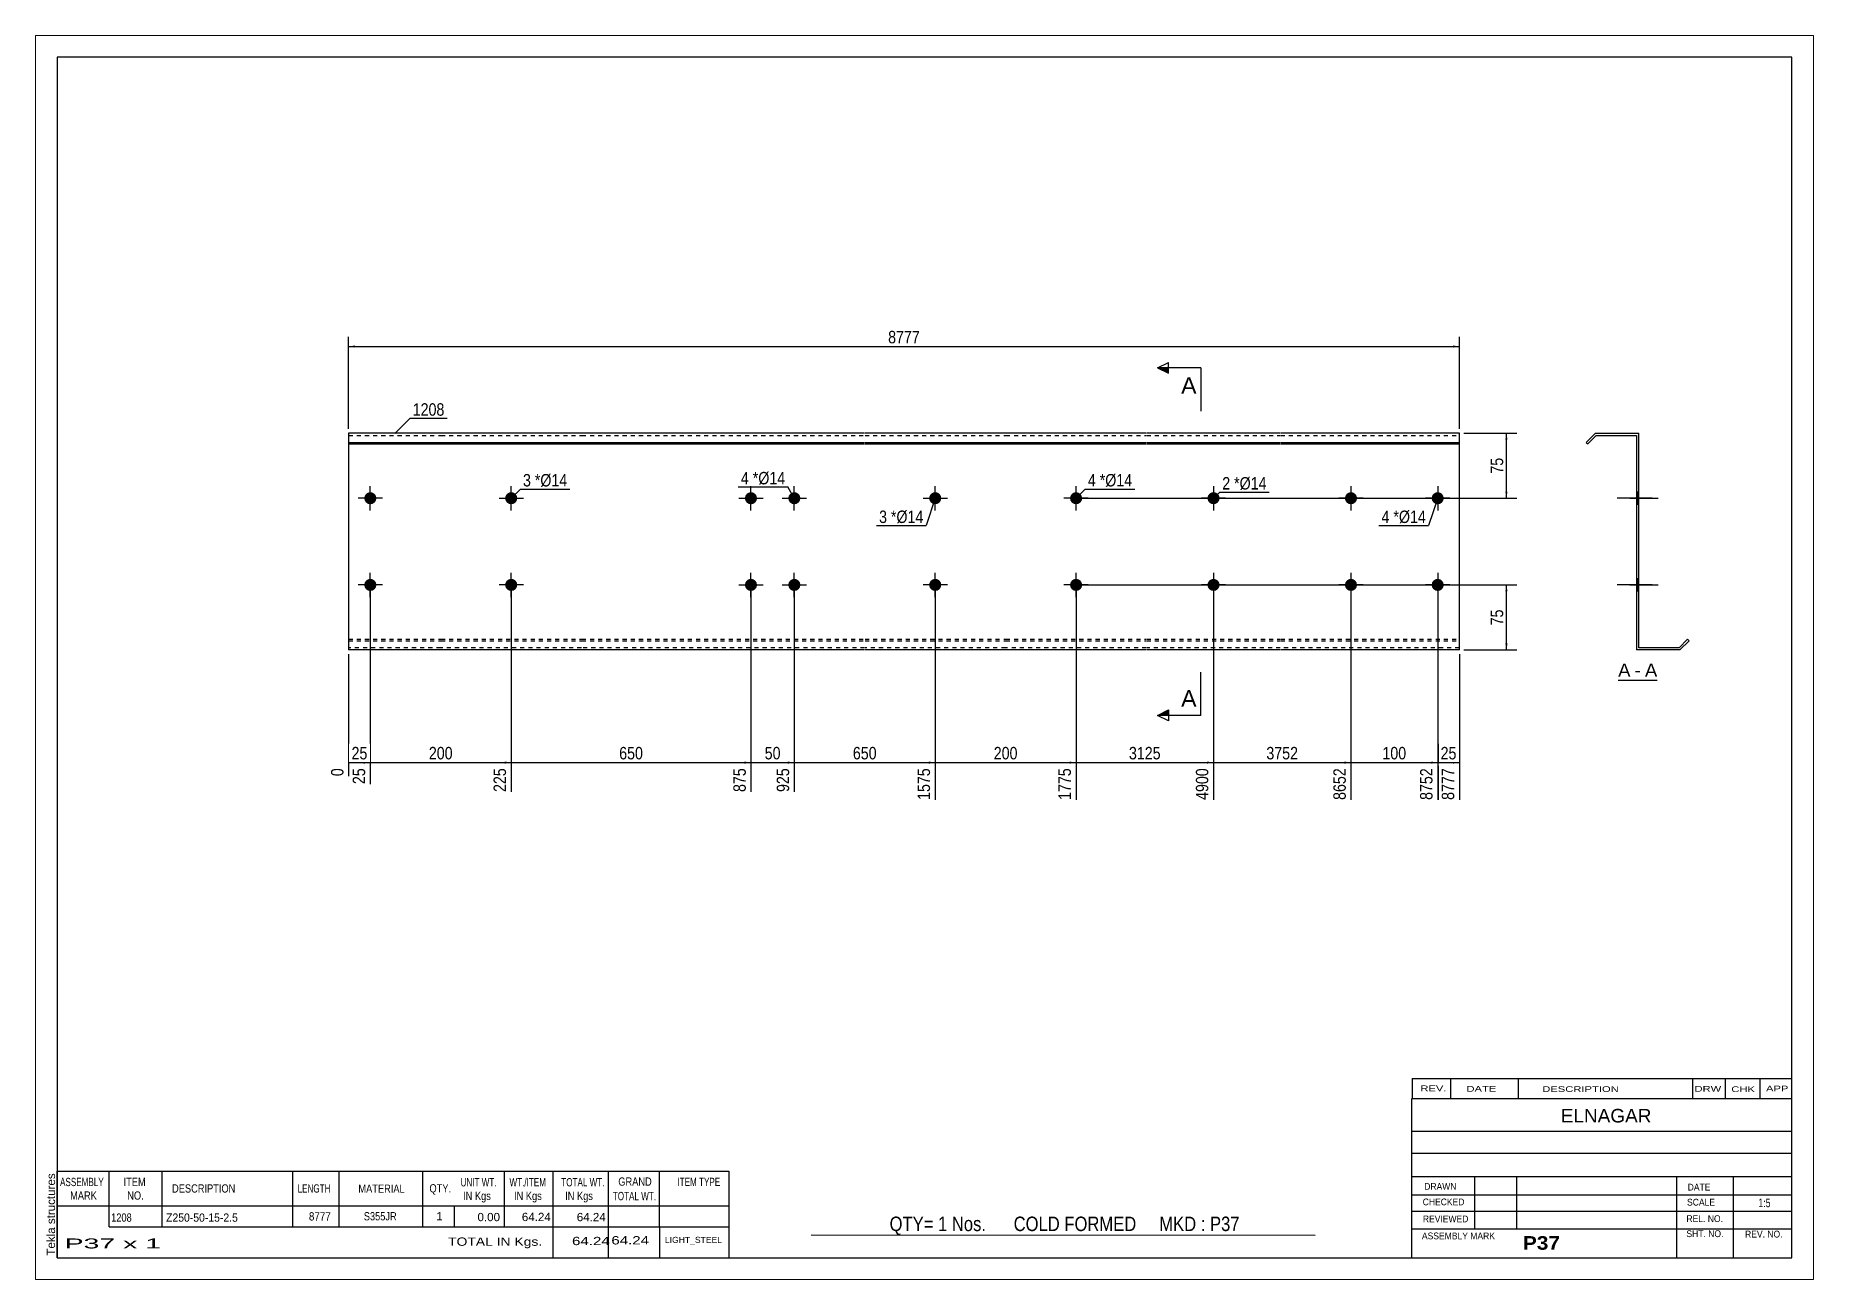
# Paper-space layout 'Layout1' of a CAD drawing. Header units: millimetres. Extents: x 0 to 410, y 0 to 287.
# The model-space entities are those that its viewports show. They can reach past a viewport. Long polylines and large blocks are cut down to what shows.
import ezdxf

# ---------------------------------------------------------------- set-up
doc = ezdxf.new("R2010")
doc.units = ezdxf.units.MM
doc.linetypes.add('DXK_LINE_DOT1', pattern=[1.8814, 0.9407, -0.9407])
doc.layers.add('Viewport layer', color=7, linetype='Continuous', plot=False)
doc.styles.add('Arial', font='ARIAL.TTF', dxfattribs={"height": 0.2})
doc.styles.add('Arial Bold', font='ARIALBD.TTF', dxfattribs={"height": 0.2})
doc.styles.add('Arial Narrow', font='ARIALN.TTF', dxfattribs={"height": 0.2})

# ---------------------------------------------------------------- blocks, each defined once
blk = doc.blocks.new('Unknown-627189942-1669')
at = {"color": 5, "linetype": 'Continuous'}
for p, q in [((332.8, 111.75), (-67.2, 111.75)), ((-67.2, 111.75), (-67.2, -165.25)), ((332.8, -165.25), (332.8, 111.75)), ((-67.2, -165.25), (332.8, -165.25))]:
    blk.add_line(p, q, dxfattribs=at)
at = {"color": 174, "linetype": 'Continuous', "style": 'Arial'}
blk.add_text('Tekla structures', height=1.9102, rotation=90, dxfattribs=at).set_placement((-67.7, -164.75))
blk = doc.blocks.new('Unknown-627189942-12 - 1234')
at = {"color": 7, "linetype": 'Continuous'}
blk.add_line((292.76, -31.95), (301.79, -31.95), dxfattribs=at)
at = {"color": 0, "linetype": 'Continuous'}
blk.add_wipeout([(295.6, -31.2), (295.6, -28), (292.76, -28), (292.76, -31.2)], dxfattribs=at)
blk.add_wipeout([(297.98, -31.2), (297.98, -28), (296.56, -28), (296.56, -31.2)], dxfattribs=at)
at = {"color": 96, "linetype": 'Continuous', "style": 'Arial'}
blk.add_text('A', height=3.06, dxfattribs=at).set_placement((292.76, -31.2))
at = {"color": 0, "linetype": 'Continuous'}
blk.add_wipeout([(301.79, -31.2), (301.79, -28), (298.94, -28), (298.94, -31.2)], dxfattribs=at)
at = {"color": 96, "linetype": 'Continuous', "style": 'Arial'}
for s, p in [('A', (298.94, -31.2)), ('-', (296.56, -31.2))]:
    blk.add_text(s, height=3.06, dxfattribs=at).set_placement(p)
blk = doc.blocks.new('Bolt-627189942-1223 - 1203')
at = {"linetype": 'Continuous'}
for points in [[(200.85, 10, -1), (198.05, 10, -1)], [(200.85, -10, -1), (198.05, -10, -1)]]:
    blk.add_hatch(color=3, dxfattribs=at).paths.add_polyline_path(points)
at = {"color": 3, "linetype": 'Continuous'}
for p, q in [((199.45, 12.8), (199.45, 7.2)), ((202.25, 10), (196.65, 10)), ((199.45, -7.2), (199.45, -12.8)), ((202.25, -10), (196.65, -10))]:
    blk.add_line(p, q, dxfattribs=at)
blk = doc.blocks.new('Part-627189942-1218 - 1203')
at = {"color": 2, "linetype": 'Continuous'}
for p, q in [((21.19, 25), (0, 25)), ((0, 25), (0, -25)), ((53.68, 25), (21.29, 25)), ((118.98, 25), (53.78, 25)), ((151.46, 25), (119.08, 25)), ((183.95, 25), (151.56, 25)), ((214.85, 25), (184.05, 25)), ((256.15, 25), (214.95, 25)), ((256.15, -25), (256.15, 25)), ((0, 22.88), (21.19, 22.88)), ((0, 22.53), (21.19, 22.53)), ((21.29, 22.88), (53.68, 22.88)), ((21.29, 22.53), (53.68, 22.53)), ((53.78, 22.88), (118.98, 22.88)), ((53.78, 22.53), (118.98, 22.53)), ((119.08, 22.88), (151.46, 22.88)), ((119.08, 22.53), (151.46, 22.53)), ((151.56, 22.88), (183.95, 22.88)), ((151.56, 22.53), (183.95, 22.53)), ((184.05, 22.88), (214.85, 22.88)), ((184.05, 22.53), (214.85, 22.53)), ((214.95, 22.88), (256.15, 22.88)), ((214.95, 22.53), (256.15, 22.53)), ((21.19, -25), (0, -25)), ((53.68, -25), (21.29, -25)), ((118.98, -25), (53.78, -25)), ((151.46, -25), (119.08, -25)), ((183.95, -25), (151.56, -25)), ((214.85, -25), (184.05, -25)), ((256.15, -25), (214.95, -25))]:
    blk.add_line(p, q, dxfattribs=at)
at = {"color": 7, "linetype": 'DXK_LINE_DOT1'}
for p, q in [((0, 24.5), (21.19, 24.5)), ((21.29, 24.5), (53.68, 24.5)), ((53.78, 24.5), (118.98, 24.5)), ((119.08, 24.5), (151.46, 24.5)), ((151.56, 24.5), (183.95, 24.5)), ((184.05, 24.5), (214.85, 24.5)), ((214.95, 24.5), (256.15, 24.5)), ((0, -22.53), (21.19, -22.53)), ((0, -22.88), (21.19, -22.88)), ((21.19, -24.5), (0, -24.5)), ((21.29, -22.53), (53.68, -22.53)), ((21.29, -22.88), (53.68, -22.88)), ((53.68, -24.5), (21.29, -24.5)), ((53.78, -22.53), (118.98, -22.53)), ((53.78, -22.88), (118.98, -22.88)), ((118.98, -24.5), (53.78, -24.5)), ((119.08, -22.53), (151.46, -22.53)), ((119.08, -22.88), (151.46, -22.88)), ((151.46, -24.5), (119.08, -24.5)), ((151.56, -22.53), (183.95, -22.53)), ((151.56, -22.88), (183.95, -22.88)), ((183.95, -24.5), (151.56, -24.5)), ((184.05, -22.53), (214.85, -22.53)), ((184.05, -22.88), (214.85, -22.88)), ((214.85, -24.5), (184.05, -24.5)), ((214.95, -22.53), (256.15, -22.53)), ((214.95, -22.88), (256.15, -22.88)), ((256.15, -24.5), (214.95, -24.5))]:
    blk.add_line(p, q, dxfattribs=at)
blk = doc.blocks.new('Bolt-627189942-1219 - 1203')
at = {"linetype": 'Continuous'}
blk.add_hatch(color=3, dxfattribs=at).paths.add_polyline_path([(133.87, -10, -1), (136.67, -10, -1)])
at = {"color": 3, "linetype": 'Continuous'}
for p, q in [((135.27, -12.8), (135.27, -7.2)), ((138.07, -10), (132.47, -10))]:
    blk.add_line(p, q, dxfattribs=at)
blk = doc.blocks.new('Bolt-627189942-1220 - 1203')
at = {"linetype": 'Continuous'}
blk.add_hatch(color=3, dxfattribs=at).paths.add_polyline_path([(36.09, -10, -1), (38.89, -10, -1)])
at = {"color": 3, "linetype": 'Continuous'}
for p, q in [((37.49, -12.8), (37.49, -7.2)), ((40.29, -10), (34.69, -10))]:
    blk.add_line(p, q, dxfattribs=at)
blk = doc.blocks.new('Bolt-627189942-1221 - 1203')
at = {"linetype": 'Continuous'}
for points in [[(3.6, 10, -1), (6.4, 10, -1)], [(166.36, 10, -1), (169.16, 10, -1)]]:
    blk.add_hatch(color=3, dxfattribs=at).paths.add_polyline_path(points)
at = {"color": 3, "linetype": 'Continuous'}
for p, q in [((5, 7.2), (5, 12.8)), ((167.76, 7.2), (167.76, 12.8)), ((7.8, 10), (2.2, 10)), ((170.56, 10), (164.96, 10))]:
    blk.add_line(p, q, dxfattribs=at)
blk = doc.blocks.new('Bolt-627189942-1222 - 1203')
at = {"linetype": 'Continuous'}
for points in [[(3.6, -10, -1), (6.4, -10, -1)], [(166.36, -10, -1), (169.16, -10, -1)]]:
    blk.add_hatch(color=3, dxfattribs=at).paths.add_polyline_path(points)
at = {"color": 3, "linetype": 'Continuous'}
for p, q in [((5, -12.8), (5, -7.2)), ((167.76, -12.8), (167.76, -7.2)), ((7.8, -10), (2.2, -10)), ((170.56, -10), (164.96, -10))]:
    blk.add_line(p, q, dxfattribs=at)
blk = doc.blocks.new('Bolt-627189942-1224 - 1203')
at = {"linetype": 'Continuous'}
for points in [[(232.55, 10, -1), (229.75, 10, -1)], [(252.55, 10, -1), (249.75, 10, -1)], [(232.55, -10, -1), (229.75, -10, -1)], [(252.55, -10, -1), (249.75, -10, -1)]]:
    blk.add_hatch(color=3, dxfattribs=at).paths.add_polyline_path(points)
at = {"color": 3, "linetype": 'Continuous'}
for p, q in [((231.15, 12.8), (231.15, 7.2)), ((251.15, 12.8), (251.15, 7.2)), ((233.95, 10), (228.35, 10)), ((253.95, 10), (248.35, 10)), ((231.15, -7.2), (231.15, -12.8)), ((251.15, -7.2), (251.15, -12.8)), ((233.95, -10), (228.35, -10)), ((253.95, -10), (248.35, -10))]:
    blk.add_line(p, q, dxfattribs=at)
blk = doc.blocks.new('Bolt-627189942-1225 - 1203')
at = {"linetype": 'Continuous'}
for points in [[(91.38, 10, -1), (94.18, 10, -1)], [(101.38, 10, -1), (104.18, 10, -1)], [(91.38, -10, -1), (94.18, -10, -1)], [(101.38, -10, -1), (104.18, -10, -1)]]:
    blk.add_hatch(color=3, dxfattribs=at).paths.add_polyline_path(points)
at = {"color": 3, "linetype": 'Continuous'}
for p, q in [((92.78, 7.2), (92.78, 12.8)), ((102.78, 7.2), (102.78, 12.8)), ((89.98, 10), (95.58, 10)), ((99.98, 10), (105.58, 10)), ((92.78, -12.8), (92.78, -7.2)), ((102.78, -12.8), (102.78, -7.2)), ((89.98, -10), (95.58, -10)), ((99.98, -10), (105.58, -10))]:
    blk.add_line(p, q, dxfattribs=at)
blk = doc.blocks.new('Bolt-627189942-1226 - 1203')
at = {"linetype": 'Continuous'}
blk.add_hatch(color=3, dxfattribs=at).paths.add_polyline_path([(36.09, 10, -1), (38.89, 10, -1)])
at = {"color": 3, "linetype": 'Continuous'}
for p, q in [((37.49, 7.2), (37.49, 12.8)), ((34.69, 10), (40.29, 10))]:
    blk.add_line(p, q, dxfattribs=at)
blk = doc.blocks.new('Bolt-627189942-1227 - 1203')
at = {"linetype": 'Continuous'}
blk.add_hatch(color=3, dxfattribs=at).paths.add_polyline_path([(133.87, 10, -1), (136.67, 10, -1)])
at = {"color": 3, "linetype": 'Continuous'}
for p, q in [((135.27, 7.2), (135.27, 12.8)), ((132.47, 10), (138.07, 10))]:
    blk.add_line(p, q, dxfattribs=at)
blk = doc.blocks.new('Bolt-627189942-1228 - 1203')
at = {"linetype": 'Continuous'}
blk.add_hatch(color=3, dxfattribs=at).paths.add_polyline_path([(133.87, -10, -1), (136.67, -10, -1)])
at = {"color": 3, "linetype": 'Continuous'}
for p, q in [((135.27, -12.8), (135.27, -7.2)), ((138.07, -10), (132.47, -10))]:
    blk.add_line(p, q, dxfattribs=at)
blk = doc.blocks.new('Bolt-627189942-1229 - 1203')
at = {"linetype": 'Continuous'}
blk.add_hatch(color=3, dxfattribs=at).paths.add_polyline_path([(36.09, -10, -1), (38.89, -10, -1)])
at = {"color": 3, "linetype": 'Continuous'}
for p, q in [((37.49, -12.8), (37.49, -7.2)), ((40.29, -10), (34.69, -10))]:
    blk.add_line(p, q, dxfattribs=at)
blk = doc.blocks.new('Bolt-627189942-1240 - 1234')
at = {"linetype": 'Continuous'}
blk.add_hatch(color=3, dxfattribs=at).paths.add_polyline_path([(297.02, -8.6), (297.02, -11.4), (297.52, -11.4), (297.52, -8.6)])
blk.add_hatch(color=3, dxfattribs=at).paths.add_polyline_path([(297.02, -8.6), (297.02, -11.4), (297.52, -11.4), (297.52, -8.6)])
at = {"color": 3, "linetype": 'Continuous'}
for p, q in [((295.42, -10), (302.02, -10)), ((295.42, -10), (302.02, -10)), ((297.02, -8.6), (297.52, -8.6)), ((297.02, -8.6), (297.52, -8.6)), ((297.02, -11.4), (297.52, -11.4)), ((297.02, -11.4), (297.52, -11.4))]:
    blk.add_line(p, q, dxfattribs=at)
blk = doc.blocks.new('Part-627189942-1236 - 1234')
at = {"color": 2, "linetype": 'Continuous'}
for p, q in [((287.52, 25), (285.4, 22.88)), ((287.52, 25), (297.52, 25)), ((297.52, -24.5), (297.52, 25)), ((285.4, 22.88), (285.75, 22.53)), ((287.73, 24.5), (285.75, 22.53)), ((287.73, 24.5), (297.02, 24.5)), ((297.02, 24.5), (297.02, -25)), ((306.81, -24.5), (297.52, -24.5)), ((306.81, -24.5), (308.79, -22.53)), ((307.02, -25), (309.14, -22.88)), ((309.14, -22.88), (308.79, -22.53)), ((307.02, -25), (297.02, -25))]:
    blk.add_line(p, q, dxfattribs=at)
blk = doc.blocks.new('Bolt-627189942-1237 - 1234')
at = {"linetype": 'Continuous'}
blk.add_hatch(color=3, dxfattribs=at).paths.add_polyline_path([(297.02, -8.6), (297.02, -11.4), (297.52, -11.4), (297.52, -8.6)])
at = {"color": 3, "linetype": 'Continuous'}
for p, q in [((295.42, -10), (302.02, -10)), ((297.02, -8.6), (297.52, -8.6)), ((297.02, -11.4), (297.52, -11.4))]:
    blk.add_line(p, q, dxfattribs=at)
blk = doc.blocks.new('Bolt-627189942-1238 - 1234')
at = {"linetype": 'Continuous'}
blk.add_hatch(color=3, dxfattribs=at).paths.add_polyline_path([(297.02, -8.6), (297.02, -11.4), (297.52, -11.4), (297.52, -8.6)])
at = {"color": 3, "linetype": 'Continuous'}
for p, q in [((295.42, -10), (302.02, -10)), ((297.02, -8.6), (297.52, -8.6)), ((297.02, -11.4), (297.52, -11.4))]:
    blk.add_line(p, q, dxfattribs=at)
blk = doc.blocks.new('Bolt-627189942-1239 - 1234')
at = {"linetype": 'Continuous'}
blk.add_hatch(color=3, dxfattribs=at).paths.add_polyline_path([(297.02, 11.4), (297.02, 8.6), (297.52, 8.6), (297.52, 11.4)])
blk.add_hatch(color=3, dxfattribs=at).paths.add_polyline_path([(297.02, 11.4), (297.02, 8.6), (297.52, 8.6), (297.52, 11.4)])
at = {"color": 3, "linetype": 'Continuous'}
for p, q in [((295.42, 10), (302.02, 10)), ((295.42, 10), (302.02, 10)), ((297.02, 11.4), (297.52, 11.4)), ((297.02, 11.4), (297.52, 11.4)), ((297.02, 8.6), (297.52, 8.6)), ((297.02, 8.6), (297.52, 8.6))]:
    blk.add_line(p, q, dxfattribs=at)
blk = doc.blocks.new('Bolt-627189942-1241 - 1234')
at = {"linetype": 'Continuous'}
for points in [[(297.52, 8.6), (297.52, 11.4), (297.02, 11.4), (297.02, 8.6)], [(297.52, -11.4), (297.52, -8.6), (297.02, -8.6), (297.02, -11.4)]]:
    blk.add_hatch(color=3, dxfattribs=at).paths.add_polyline_path(points)
at = {"color": 3, "linetype": 'Continuous'}
for p, q in [((297.52, 10), (293.02, 10)), ((297.52, 11.4), (297.02, 11.4)), ((297.52, 8.6), (297.02, 8.6)), ((297.52, -10), (293.02, -10)), ((297.52, -8.6), (297.02, -8.6)), ((297.52, -11.4), (297.02, -11.4))]:
    blk.add_line(p, q, dxfattribs=at)
blk = doc.blocks.new('Bolt-627189942-1242 - 1234')
at = {"linetype": 'Continuous'}
for points in [[(297.52, 8.6), (297.52, 11.4), (297.02, 11.4), (297.02, 8.6)], [(297.52, 8.6), (297.52, 11.4), (297.02, 11.4), (297.02, 8.6)], [(297.52, -11.4), (297.52, -8.6), (297.02, -8.6), (297.02, -11.4)], [(297.52, -11.4), (297.52, -8.6), (297.02, -8.6), (297.02, -11.4)]]:
    blk.add_hatch(color=3, dxfattribs=at).paths.add_polyline_path(points)
at = {"color": 3, "linetype": 'Continuous'}
for p, q in [((300.57, 10), (292.97, 10)), ((300.57, 10), (292.97, 10)), ((297.52, 11.4), (297.02, 11.4)), ((297.52, 11.4), (297.02, 11.4)), ((297.52, 8.6), (297.02, 8.6)), ((297.52, 8.6), (297.02, 8.6)), ((300.57, -10), (292.97, -10)), ((300.57, -10), (292.97, -10)), ((297.52, -8.6), (297.02, -8.6)), ((297.52, -8.6), (297.02, -8.6)), ((297.52, -11.4), (297.02, -11.4)), ((297.52, -11.4), (297.02, -11.4))]:
    blk.add_line(p, q, dxfattribs=at)
blk = doc.blocks.new('Bolt-627189942-1243 - 1234')
at = {"linetype": 'Continuous'}
for points in [[(297.02, 11.4), (297.02, 8.6), (297.52, 8.6), (297.52, 11.4)], [(297.02, 11.4), (297.02, 8.6), (297.52, 8.6), (297.52, 11.4)], [(297.02, -8.6), (297.02, -11.4), (297.52, -11.4), (297.52, -8.6)], [(297.02, -8.6), (297.02, -11.4), (297.52, -11.4), (297.52, -8.6)]]:
    blk.add_hatch(color=3, dxfattribs=at).paths.add_polyline_path(points)
at = {"color": 3, "linetype": 'Continuous'}
for p, q in [((300.12, 10), (292.52, 10)), ((300.12, 10), (292.52, 10)), ((297.52, 11.4), (297.02, 11.4)), ((297.52, 11.4), (297.02, 11.4)), ((297.52, 8.6), (297.02, 8.6)), ((297.52, 8.6), (297.02, 8.6)), ((300.12, -10), (292.52, -10)), ((300.12, -10), (292.52, -10)), ((297.52, -8.6), (297.02, -8.6)), ((297.52, -8.6), (297.02, -8.6)), ((297.52, -11.4), (297.02, -11.4)), ((297.52, -11.4), (297.02, -11.4))]:
    blk.add_line(p, q, dxfattribs=at)
blk = doc.blocks.new('Bolt-627189942-1244 - 1234')
at = {"linetype": 'Continuous'}
blk.add_hatch(color=3, dxfattribs=at).paths.add_polyline_path([(297.02, 11.4), (297.02, 8.6), (297.52, 8.6), (297.52, 11.4)])
at = {"color": 3, "linetype": 'Continuous'}
for p, q in [((299.37, 10), (292.77, 10)), ((297.52, 11.4), (297.02, 11.4)), ((297.52, 8.6), (297.02, 8.6))]:
    blk.add_line(p, q, dxfattribs=at)
blk = doc.blocks.new('Bolt-627189942-1245 - 1234')
at = {"linetype": 'Continuous'}
blk.add_hatch(color=3, dxfattribs=at).paths.add_polyline_path([(297.02, 11.4), (297.02, 8.6), (297.52, 8.6), (297.52, 11.4)])
at = {"color": 3, "linetype": 'Continuous'}
for p, q in [((299.37, 10), (292.77, 10)), ((297.52, 11.4), (297.02, 11.4)), ((297.52, 8.6), (297.02, 8.6))]:
    blk.add_line(p, q, dxfattribs=at)
blk = doc.blocks.new('Bolt-627189942-1246 - 1234')
at = {"linetype": 'Continuous'}
blk.add_hatch(color=3, dxfattribs=at).paths.add_polyline_path([(297.02, -8.6), (297.02, -11.4), (297.52, -11.4), (297.52, -8.6)])
at = {"color": 3, "linetype": 'Continuous'}
for p, q in [((295.42, -10), (302.02, -10)), ((297.02, -8.6), (297.52, -8.6)), ((297.02, -11.4), (297.52, -11.4))]:
    blk.add_line(p, q, dxfattribs=at)
blk = doc.blocks.new('Bolt-627189942-1247 - 1234')
at = {"linetype": 'Continuous'}
blk.add_hatch(color=3, dxfattribs=at).paths.add_polyline_path([(297.02, -8.6), (297.02, -11.4), (297.52, -11.4), (297.52, -8.6)])
at = {"color": 3, "linetype": 'Continuous'}
for p, q in [((295.42, -10), (302.02, -10)), ((297.02, -8.6), (297.52, -8.6)), ((297.02, -11.4), (297.52, -11.4))]:
    blk.add_line(p, q, dxfattribs=at)
blk = doc.blocks.new('StraightDimension-627189942-1259 - 1203')
at = {"linetype": 'Continuous'}
blk.add_hatch(color=7, dxfattribs=at).paths.add_polyline_path([(254.65, -50.75), (256.15, -51), (254.65, -51.25)])
at = {"color": 7, "linetype": 'Continuous'}
for p, q in [((251.15, -11), (251.15, -59.61)), ((256.15, -26), (256.15, -59.61)), ((251.15, -51), (256.15, -51))]:
    blk.add_line(p, q, dxfattribs=at)
at = {"color": 0}
blk.add_wipeout([(256.07, -50.85), (256.07, -46.65), (251.22, -46.65), (251.22, -50.85)], dxfattribs=at)
at = {"color": 0, "linetype": 'Continuous'}
blk.add_wipeout([(255.55, -51.7), (251.35, -51.7), (251.35, -60.21), (255.55, -60.21)], dxfattribs=at)
at = {"color": 3, "style": 'Arial Narrow'}
blk.add_text('25', height=2.863, dxfattribs=at).set_placement((251.82, -50.25))
at = {"color": 3, "linetype": 'Continuous', "style": 'Arial Narrow'}
blk.add_text('8777', height=2.863, rotation=90.0002, dxfattribs=at).set_placement((254.95, -59.61))
blk = doc.blocks.new('StraightDimension-627189942-1323 - 1203')
at = {"linetype": 'Continuous'}
for points in [[(1.5, 44.75), (0, 45), (1.5, 45.25)], [(254.65, 45.25), (256.15, 45), (254.65, 44.75)]]:
    blk.add_hatch(color=7, dxfattribs=at).paths.add_polyline_path(points)
at = {"color": 7, "linetype": 'Continuous'}
for p, q in [((0, 26), (0, 47.25)), ((256.15, 26), (256.15, 47.25)), ((0, 45), (256.15, 45))]:
    blk.add_line(p, q, dxfattribs=at)
at = {"color": 0}
blk.add_wipeout([(132.33, 45.15), (132.33, 49.35), (123.82, 49.35), (123.82, 45.15)], dxfattribs=at)
at = {"color": 3, "style": 'Arial Narrow'}
blk.add_text('8777', height=2.863, dxfattribs=at).set_placement((124.42, 45.75))
blk = doc.blocks.new('StraightDimension-627189942-1260 - 1203')
at = {"linetype": 'Continuous'}
blk.add_hatch(color=7, dxfattribs=at).paths.add_polyline_path([(249.65, -50.75), (251.15, -51), (249.65, -51.25)])
at = {"color": 7, "linetype": 'Continuous'}
for p, q in [((231.15, -11), (231.15, -59.61)), ((251.15, -11), (251.15, -59.61)), ((231.15, -51), (251.15, -51))]:
    blk.add_line(p, q, dxfattribs=at)
at = {"color": 0}
blk.add_wipeout([(244.49, -50.85), (244.49, -46.65), (237.8, -46.65), (237.8, -50.85)], dxfattribs=at)
at = {"color": 3, "style": 'Arial Narrow'}
blk.add_text('100', height=2.863, dxfattribs=at).set_placement((238.4, -50.25))
at = {"color": 0, "linetype": 'Continuous'}
blk.add_wipeout([(250.55, -51.7), (246.35, -51.7), (246.35, -60.21), (250.55, -60.21)], dxfattribs=at)
at = {"color": 3, "linetype": 'Continuous', "style": 'Arial Narrow'}
blk.add_text('8752', height=2.863, rotation=90.0002, dxfattribs=at).set_placement((249.95, -59.61))
blk = doc.blocks.new('StraightDimension-627189942-1261 - 1203')
at = {"linetype": 'Continuous'}
blk.add_hatch(color=7, dxfattribs=at).paths.add_polyline_path([(229.65, -50.75), (231.15, -51), (229.65, -51.25)])
at = {"color": 7, "linetype": 'Continuous'}
for p, q in [((199.45, -11), (199.45, -59.61)), ((231.15, -11), (231.15, -59.61)), ((199.45, -51), (231.15, -51))]:
    blk.add_line(p, q, dxfattribs=at)
at = {"color": 0}
blk.add_wipeout([(219.55, -50.85), (219.55, -46.65), (211.04, -46.65), (211.04, -50.85)], dxfattribs=at)
at = {"color": 0, "linetype": 'Continuous'}
blk.add_wipeout([(230.55, -51.7), (226.35, -51.7), (226.35, -60.21), (230.55, -60.21)], dxfattribs=at)
at = {"color": 3, "style": 'Arial Narrow'}
blk.add_text('3752', height=2.863, dxfattribs=at).set_placement((211.64, -50.25))
at = {"color": 3, "linetype": 'Continuous', "style": 'Arial Narrow'}
blk.add_text('8652', height=2.863, rotation=90.0002, dxfattribs=at).set_placement((229.95, -59.61))
blk = doc.blocks.new('StraightDimension-627189942-1262 - 1203')
at = {"linetype": 'Continuous'}
blk.add_hatch(color=7, dxfattribs=at).paths.add_polyline_path([(197.95, -50.75), (199.45, -51), (197.95, -51.25)])
at = {"color": 7, "linetype": 'Continuous'}
for p, q in [((167.76, -11), (167.76, -59.61)), ((199.45, -11), (199.45, -59.61)), ((167.76, -51), (199.45, -51))]:
    blk.add_line(p, q, dxfattribs=at)
at = {"color": 0}
blk.add_wipeout([(187.86, -50.85), (187.86, -46.65), (179.35, -46.65), (179.35, -50.85)], dxfattribs=at)
at = {"color": 0, "linetype": 'Continuous'}
blk.add_wipeout([(198.85, -51.7), (194.65, -51.7), (194.65, -60.21), (198.85, -60.21)], dxfattribs=at)
at = {"color": 3, "style": 'Arial Narrow'}
blk.add_text('3125', height=2.863, dxfattribs=at).set_placement((179.95, -50.25))
at = {"color": 3, "linetype": 'Continuous', "style": 'Arial Narrow'}
blk.add_text('4900', height=2.863, rotation=90.0002, dxfattribs=at).set_placement((198.25, -59.61))
blk = doc.blocks.new('StraightDimension-627189942-1263 - 1203')
at = {"linetype": 'Continuous'}
blk.add_hatch(color=7, dxfattribs=at).paths.add_polyline_path([(166.26, -50.75), (167.76, -51), (166.26, -51.25)])
at = {"color": 7, "linetype": 'Continuous'}
for p, q in [((135.27, -11), (135.27, -59.61)), ((167.76, -11), (167.76, -59.61)), ((135.27, -51), (167.76, -51))]:
    blk.add_line(p, q, dxfattribs=at)
at = {"color": 0}
blk.add_wipeout([(154.86, -50.85), (154.86, -46.65), (148.17, -46.65), (148.17, -50.85)], dxfattribs=at)
at = {"color": 0, "linetype": 'Continuous'}
blk.add_wipeout([(167.16, -51.7), (162.96, -51.7), (162.96, -60.21), (167.16, -60.21)], dxfattribs=at)
at = {"color": 3, "style": 'Arial Narrow'}
blk.add_text('200', height=2.863, dxfattribs=at).set_placement((148.77, -50.25))
at = {"color": 3, "linetype": 'Continuous', "style": 'Arial Narrow'}
blk.add_text('1775', height=2.863, rotation=90.0002, dxfattribs=at).set_placement((166.56, -59.61))
blk = doc.blocks.new('StraightDimension-627189942-1264 - 1203')
at = {"linetype": 'Continuous'}
blk.add_hatch(color=7, dxfattribs=at).paths.add_polyline_path([(133.77, -50.75), (135.27, -51), (133.77, -51.25)])
at = {"color": 7, "linetype": 'Continuous'}
for p, q in [((102.78, -11), (102.78, -57.78)), ((135.27, -11), (135.27, -59.61)), ((102.78, -51), (135.27, -51))]:
    blk.add_line(p, q, dxfattribs=at)
at = {"color": 0}
blk.add_wipeout([(122.37, -50.85), (122.37, -46.65), (115.68, -46.65), (115.68, -50.85)], dxfattribs=at)
at = {"color": 0, "linetype": 'Continuous'}
blk.add_wipeout([(134.67, -51.7), (130.47, -51.7), (130.47, -60.21), (134.67, -60.21)], dxfattribs=at)
at = {"color": 3, "style": 'Arial Narrow'}
blk.add_text('650', height=2.863, dxfattribs=at).set_placement((116.28, -50.25))
at = {"color": 3, "linetype": 'Continuous', "style": 'Arial Narrow'}
blk.add_text('1575', height=2.863, rotation=90.0002, dxfattribs=at).set_placement((134.07, -59.61))
blk = doc.blocks.new('StraightDimension-627189942-1265 - 1203')
at = {"linetype": 'Continuous'}
blk.add_hatch(color=7, dxfattribs=at).paths.add_polyline_path([(101.28, -50.75), (102.78, -51), (101.28, -51.25)])
at = {"color": 7, "linetype": 'Continuous'}
for p, q in [((92.78, -11), (92.78, -57.78)), ((102.78, -11), (102.78, -57.78)), ((92.78, -51), (102.78, -51))]:
    blk.add_line(p, q, dxfattribs=at)
at = {"color": 0}
blk.add_wipeout([(100.21, -50.85), (100.21, -46.65), (95.35, -46.65), (95.35, -50.85)], dxfattribs=at)
at = {"color": 0, "linetype": 'Continuous'}
blk.add_wipeout([(102.18, -51.7), (97.98, -51.7), (97.98, -58.38), (102.18, -58.38)], dxfattribs=at)
at = {"color": 3, "style": 'Arial Narrow'}
blk.add_text('50', height=2.863, dxfattribs=at).set_placement((95.95, -50.25))
at = {"color": 3, "linetype": 'Continuous', "style": 'Arial Narrow'}
blk.add_text('925', height=2.863, rotation=90.0002, dxfattribs=at).set_placement((101.58, -57.78))
blk = doc.blocks.new('StraightDimension-627189942-1266 - 1203')
at = {"linetype": 'Continuous'}
blk.add_hatch(color=7, dxfattribs=at).paths.add_polyline_path([(91.28, -50.75), (92.78, -51), (91.28, -51.25)])
at = {"color": 7, "linetype": 'Continuous'}
for p, q in [((37.49, -11), (37.49, -57.78)), ((92.78, -11), (92.78, -57.78)), ((37.49, -51), (92.78, -51))]:
    blk.add_line(p, q, dxfattribs=at)
at = {"color": 0}
blk.add_wipeout([(68.48, -50.85), (68.48, -46.65), (61.79, -46.65), (61.79, -50.85)], dxfattribs=at)
at = {"color": 0, "linetype": 'Continuous'}
blk.add_wipeout([(92.18, -51.7), (87.98, -51.7), (87.98, -58.38), (92.18, -58.38)], dxfattribs=at)
at = {"color": 3, "style": 'Arial Narrow'}
blk.add_text('650', height=2.863, dxfattribs=at).set_placement((62.39, -50.25))
at = {"color": 3, "linetype": 'Continuous', "style": 'Arial Narrow'}
blk.add_text('875', height=2.863, rotation=90.0002, dxfattribs=at).set_placement((91.58, -57.78))
blk = doc.blocks.new('StraightDimension-627189942-1267 - 1203')
at = {"linetype": 'Continuous'}
blk.add_hatch(color=7, dxfattribs=at).paths.add_polyline_path([(35.99, -50.75), (37.49, -51), (35.99, -51.25)])
at = {"color": 7, "linetype": 'Continuous'}
for p, q in [((5, -11), (5, -55.96)), ((37.49, -11), (37.49, -57.78)), ((5, -51), (37.49, -51))]:
    blk.add_line(p, q, dxfattribs=at)
at = {"color": 0}
blk.add_wipeout([(24.59, -50.85), (24.59, -46.65), (17.9, -46.65), (17.9, -50.85)], dxfattribs=at)
at = {"color": 0, "linetype": 'Continuous'}
blk.add_wipeout([(36.89, -51.7), (32.69, -51.7), (32.69, -58.38), (36.89, -58.38)], dxfattribs=at)
at = {"color": 3, "style": 'Arial Narrow'}
blk.add_text('200', height=2.863, dxfattribs=at).set_placement((18.5, -50.25))
at = {"color": 3, "linetype": 'Continuous', "style": 'Arial Narrow'}
blk.add_text('225', height=2.863, rotation=90.0002, dxfattribs=at).set_placement((36.29, -57.78))
blk = doc.blocks.new('StraightDimension-627189942-1268 - 1203')
at = {"linetype": 'Continuous'}
blk.add_hatch(color=7, dxfattribs=at).paths.add_polyline_path([(3.5, -50.75), (5, -51), (3.5, -51.25)])
at = {"color": 7, "linetype": 'Continuous'}
for p, q in [((5, -11), (5, -55.96)), ((0, -26), (0, -54.13)), ((0, -51), (5, -51))]:
    blk.add_line(p, q, dxfattribs=at)
at = {"color": 0}
blk.add_wipeout([(4.93, -50.85), (4.93, -46.65), (0.07, -46.65), (0.07, -50.85)], dxfattribs=at)
at = {"color": 0, "linetype": 'Continuous'}
blk.add_wipeout([(4.4, -51.7), (0.2, -51.7), (0.2, -56.56), (4.4, -56.56)], dxfattribs=at)
blk.add_wipeout([(-0.6, -51.7), (-4.8, -51.7), (-4.8, -54.73), (-0.6, -54.73)], dxfattribs=at)
at = {"color": 3, "style": 'Arial Narrow'}
blk.add_text('25', height=2.863, dxfattribs=at).set_placement((0.67, -50.25))
at = {"color": 3, "linetype": 'Continuous', "style": 'Arial Narrow'}
for s, height, p in [('0', 2.86, (-1.2, -54.13)), ('25', 2.863, (3.8, -55.96))]:
    blk.add_text(s, height=height, rotation=90.0002, dxfattribs=at).set_placement(p)
blk = doc.blocks.new('StraightDimension-627189942-1308 - 1203')
at = {"linetype": 'Continuous'}
for points in [[(266.75, 23.5), (267, 25), (267.25, 23.5)], [(267.25, 11.5), (267, 10), (266.75, 11.5)]]:
    blk.add_hatch(color=7, dxfattribs=at).paths.add_polyline_path(points)
at = {"color": 7, "linetype": 'Continuous'}
for p, q in [((257.15, 25), (269.4, 25)), ((267, 10), (267, 25)), ((168.76, 10), (269.4, 10))]:
    blk.add_line(p, q, dxfattribs=at)
at = {"color": 0}
blk.add_wipeout([(266.85, 19.93), (262.65, 19.93), (262.65, 15.07), (266.85, 15.07)], dxfattribs=at)
at = {"color": 3, "style": 'Arial Narrow'}
blk.add_text('75', height=2.863, rotation=90.0002, dxfattribs=at).set_placement((266.25, 15.67))
blk = doc.blocks.new('StraightDimension-627189942-1316 - 1203')
at = {"linetype": 'Continuous'}
for points in [[(266.75, -11.5), (267, -10), (267.25, -11.5)], [(267.25, -23.5), (267, -25), (266.75, -23.5)]]:
    blk.add_hatch(color=7, dxfattribs=at).paths.add_polyline_path(points)
at = {"color": 7, "linetype": 'Continuous'}
for p, q in [((168.76, -10), (269.4, -10)), ((267, -25), (267, -10)), ((257.15, -25), (269.4, -25))]:
    blk.add_line(p, q, dxfattribs=at)
at = {"color": 0}
blk.add_wipeout([(266.85, -15.07), (262.65, -15.07), (262.65, -19.93), (266.85, -19.93)], dxfattribs=at)
at = {"color": 3, "style": 'Arial Narrow'}
blk.add_text('75', height=2.863, rotation=90.0002, dxfattribs=at).set_placement((266.25, -19.33))
blk = doc.blocks.new('CBS_NAME_BLOG-627189942-1701')
at = {"color": 7, "linetype": 'Continuous'}
for p, q in [((245.21, -128.5), (332.73, -128.5)), ((245.21, -165.21), (245.21, -128.5)), ((245.21, -136.04), (332.73, -136.04)), ((245.28, -141.09), (332.8, -141.09)), ((245.21, -146.46), (332.73, -146.46)), ((259.73, -158.57), (259.73, -146.47)), ((269.42, -158.54), (269.42, -146.47)), ((306.33, -165.21), (306.33, -146.48)), ((319.38, -165.21), (319.38, -146.47)), ((245.22, -150.76), (332.8, -150.74)), ((245.21, -154.51), (332.73, -154.51)), ((245.21, -158.55), (332.73, -158.55)), ((245.21, -165.25), (332.8, -165.25))]:
    blk.add_line(p, q, dxfattribs=at)
at = {"color": 3, "linetype": 'Continuous', "style": 'Arial'}
blk.add_text('ELNAGAR', height=3.133, dxfattribs=at).set_placement((279.53, -134.03))
at = {"color": 3, "linetype": 'Continuous'}
for s, height, style, width, p in [('CHECKED', 1.566, 'Arial', 0.9, (247.69, -153.14)), ('DRAWN', 1.566, 'Arial', 0.9, (248.04, -149.57)), ('SCALE', 1.566, 'Arial', 0.9, (308.65, -153.21)), ('DATE', 1.566, 'Arial', 0.9, (308.8, -149.73)), ('1:5', 1.957, 'Arial Narrow', 0.9, (325.1, -153.57)), ('REVIEWED', 1.566, 'Arial', 0.9, (247.73, -157.06)), ('REL. NO.', 1.566, 'Arial', 0.9, (308.51, -157.01)), ('ASSEMBLY MARK', 1.5663, 'Arial', 0.9, (247.51, -160.99)), ('SHT. NO.', 1.566, 'Arial', 0.9, (308.51, -160.48)), ('REV. NO.', 1.566, 'Arial', 0.9, (322.03, -160.57)), ('P37', 3.131, 'Arial Bold', 1.1, (270.79, -163.39))]:
    blk.add_text(s, height=height, dxfattribs=dict(at, style=style, width=width)).set_placement(p)
blk = doc.blocks.new('CBS_BOM-627189942-1699')
at = {"color": 7, "linetype": 'Continuous'}
for p, q in [((-67.23, -153.28), (-67.23, -145.28)), ((-67.23, -145.28), (87.69, -145.28)), ((-55.23, -153.28), (-55.23, -145.28)), ((-43.04, -153.28), (-43.04, -145.28)), ((-12.88, -153.28), (-12.88, -145.28)), ((-2.2, -153.28), (-2.2, -145.28)), ((17.12, -153.28), (17.12, -145.28)), ((35.92, -153.28), (35.92, -145.28)), ((47.13, -153.28), (47.13, -145.28)), ((59.92, -153.28), (59.92, -145.28)), ((71.67, -153.28), (71.67, -145.28)), ((87.69, -145.29), (87.69, -153.27)), ((-67.23, -153.28), (87.69, -153.28)), ((-67.23, -158.08), (-67.23, -153.28)), ((-55.23, -158.08), (-55.23, -153.28)), ((-43.04, -158.08), (-43.04, -153.28)), ((-12.88, -158.08), (-12.88, -153.28)), ((-2.2, -158.08), (-2.2, -153.28)), ((17.12, -158.08), (17.12, -153.28)), ((24.38, -158.08), (24.38, -153.28)), ((35.92, -158.08), (35.92, -153.28)), ((47.13, -158.08), (47.13, -153.28)), ((59.92, -158.08), (59.92, -153.28)), ((71.69, -158.08), (71.69, -153.28)), ((87.69, -153.28), (87.69, -158.08)), ((-67.23, -165.28), (-67.23, -158.1)), ((-55.23, -158.08), (87.69, -158.08)), ((47.13, -165.28), (47.13, -158.1)), ((59.92, -165.28), (59.92, -158.1)), ((71.73, -165.28), (71.73, -158.1)), ((87.69, -158.08), (87.69, -165.28)), ((-67.23, -165.28), (87.69, -165.28))]:
    blk.add_line(p, q, dxfattribs=at)
at = {"color": 3, "linetype": 'Continuous', "style": 'Arial'}
for s, height, width, p in [('ASSEMBLY', 1.91, 0.7, (-66.55, -148.71)), ('ITEM', 1.91, 0.8, (-51.9, -148.71)), ('UNIT WT.', 1.91, 0.7, (25.81, -148.78)), ('WT./ITEM', 1.91, 0.7, (37.1, -148.78)), ('TOTAL WT.', 1.91, 0.7, (49.04, -148.78)), ('GRAND', 1.91, 0.8, (62.19, -148.62)), ('ITEM TYPE', 1.91, 0.7, (75.83, -148.7)), ('MARK', 1.91, 0.8, (-64.23, -151.84)), ('NO.', 1.91, 0.8, (-51.05, -151.84)), ('DESCRIPTION', 1.9102, 0.8, (-40.72, -150.21)), ('LENGTH', 1.91, 0.7, (-11.77, -150.21)), ('MATERIAL', 1.91, 0.8, (2.25, -150.26)), ('QTY.', 1.91, 0.8, (18.64, -150.18)), ('IN Kgs', 1.91, 0.8, (26.39, -151.92)), ('IN Kgs', 1.91, 0.8, (38.14, -151.92)), ('IN Kgs', 1.91, 0.8, (49.93, -151.92)), ('TOTAL WT.', 1.91, 0.7, (60.93, -151.96))]:
    blk.add_text(s, height=height, dxfattribs=dict(at, width=width)).set_placement(p)
at = {"color": 7, "linetype": 'Continuous', "style": 'Arial'}
for s, height, width, p in [('1208', 1.91, 0.8, (-54.77, -156.93)), ('Z250-50-15-2.5', 1.9102, 0.9, (-42.1, -156.93)), ('8777', 1.91, 0.85, (-9.16, -156.65)), ('S355JR', 1.91, 0.8, (3.49, -156.62))]:
    blk.add_text(s, height=height, dxfattribs=dict(at, width=width)).set_placement(p)
for s, p in [('1', (20.21, -156.62)), ('0.00', (29.72, -156.81)), ('64.24', (39.94, -156.78)), ('64.24', (52.61, -156.81))]:
    blk.add_text(s, height=1.91, dxfattribs=at).set_placement(p)
at = {"color": 6, "linetype": 'Continuous', "style": 'Arial'}
for s, height, width, p in [('P37 x 1', 2.292, 2.05, (-65.51, -163.09)), ('TOTAL IN Kgs.', 1.9102, 1.2, (22.93, -162.48)), ('64.24', 1.91, 1.3, (51.52, -162.33)), ('64.24', 1.91, 1.3, (60.59, -162.17))]:
    blk.add_text(s, height=height, dxfattribs=dict(at, width=width)).set_placement(p)
blk.add_text('LIGHT_STEEL', height=1.4135, dxfattribs=at).set_placement((72.94, -161.83))
blk = doc.blocks.new('CBS_CALLOFF-627189942-1700')
at = {"color": 7, "linetype": 'Continuous'}
blk.add_line((106.68, -159.98), (222.91, -160), dxfattribs=at)
at = {"color": 3, "linetype": 'Continuous', "style": 'Arial Narrow'}
blk.add_text('QTY= 1 Nos.      COLD FORMED     MKD : P37', height=3.3405, dxfattribs=at).set_placement((124.75, -159.09))
blk = doc.blocks.new('CBS_REVISION-627189942-1702')
at = {"color": 7, "linetype": 'Continuous'}
for p, q in [((245.29, -123.87), (332.79, -123.87)), ((245.29, -123.87), (245.29, -128.5)), ((254.09, -123.87), (254.09, -128.5)), ((269.68, -123.87), (269.68, -128.44)), ((309.94, -123.87), (309.94, -128.5)), ((317.48, -123.87), (317.48, -128.5)), ((325.43, -123.87), (325.43, -128.5)), ((245.29, -128.5), (332.79, -128.5))]:
    blk.add_line(p, q, dxfattribs=at)
at = {"color": 7, "style": 'Arial Narrow', "width": 1.7}
for s, height, p in [('REV.', 1.326, (247.15, -126.82)), ('DATE', 1.326, (257.78, -126.94)), ('DESCRIPTION', 1.3257, (275.26, -126.99)), ('DRW', 1.326, (310.37, -126.93)), ('CHK', 1.326, (318.86, -127.02)), ('APP', 1.326, (326.86, -126.87))]:
    blk.add_text(s, height=height, dxfattribs=at).set_placement(p)
blk = doc.blocks.new('Mark-627189942-1353 - 1203')
at = {"color": 0}
blk.add_wipeout([(92.29, 13.2), (92.29, 16.2), (90.46, 16.2), (90.46, 13.2)], dxfattribs=at)
blk.add_wipeout([(92.29, 13.2), (92.29, 16.2), (90.46, 16.2), (90.46, 13.2)], dxfattribs=at)
blk.add_wipeout([(94.47, 13.2), (94.47, 16.2), (93.19, 16.2), (93.19, 13.2)], dxfattribs=at)
blk.add_wipeout([(94.47, 13.2), (94.47, 16.2), (93.19, 16.2), (93.19, 13.2)], dxfattribs=at)
at = {"color": 3, "style": 'Arial Narrow'}
blk.add_text('4', height=2.86, dxfattribs=at).set_placement((90.46, 13.2))
at = {"color": 0}
blk.add_wipeout([(100.68, 13.2), (100.68, 16.2), (94.47, 16.2), (94.47, 13.2)], dxfattribs=at)
blk.add_wipeout([(100.68, 13.2), (100.68, 16.2), (94.47, 16.2), (94.47, 13.2)], dxfattribs=at)
at = {"color": 7, "linetype": 'Continuous'}
for p in [(89.86, 12.6), (102.78, 10)]:
    blk.add_line(p, (101.28, 12.6), dxfattribs=at)
at = {"color": 3, "style": 'Arial Narrow'}
for s, height, p in [('*', 2.86, (93.19, 13.2)), ('Ø14', 2.863, (94.47, 13.2))]:
    blk.add_text(s, height=height, dxfattribs=at).set_placement(p)
blk = doc.blocks.new('MarkSet-627189942-1348 - 1203')
at = {"color": 0}
blk.add_wipeout([(172.31, 12.72), (172.31, 15.72), (170.48, 15.72), (170.48, 12.72)], dxfattribs=at)
blk.add_wipeout([(172.31, 12.72), (172.31, 15.72), (170.48, 15.72), (170.48, 12.72)], dxfattribs=at)
at = {"color": 7, "linetype": 'Continuous'}
blk.add_line((167.76, 10), (169.88, 12.12), dxfattribs=at)
at = {"color": 0}
blk.add_wipeout([(174.48, 12.72), (174.48, 15.72), (173.21, 15.72), (173.21, 12.72)], dxfattribs=at)
blk.add_wipeout([(174.48, 12.72), (174.48, 15.72), (173.21, 15.72), (173.21, 12.72)], dxfattribs=at)
at = {"color": 3, "style": 'Arial Narrow'}
blk.add_text('4', height=2.86, dxfattribs=at).set_placement((170.48, 12.72))
at = {"color": 0}
blk.add_wipeout([(180.7, 12.72), (180.7, 15.72), (174.48, 15.72), (174.48, 12.72)], dxfattribs=at)
blk.add_wipeout([(180.7, 12.72), (180.7, 15.72), (174.48, 15.72), (174.48, 12.72)], dxfattribs=at)
at = {"color": 7, "linetype": 'Continuous'}
blk.add_line((169.88, 12.12), (181.3, 12.12), dxfattribs=at)
at = {"color": 3, "style": 'Arial Narrow'}
for s, height, p in [('*', 2.86, (173.21, 12.72)), ('Ø14', 2.863, (174.48, 12.72))]:
    blk.add_text(s, height=height, dxfattribs=at).set_placement(p)
blk = doc.blocks.new('MarkSet-627189942-1342 - 1203')
at = {"color": 0}
blk.add_wipeout([(42.04, 12.72), (42.04, 15.72), (40.21, 15.72), (40.21, 12.72)], dxfattribs=at)
blk.add_wipeout([(42.04, 12.72), (42.04, 15.72), (40.21, 15.72), (40.21, 12.72)], dxfattribs=at)
at = {"color": 7, "linetype": 'Continuous'}
blk.add_line((37.49, 10), (39.61, 12.12), dxfattribs=at)
at = {"color": 0}
blk.add_wipeout([(44.21, 12.72), (44.21, 15.72), (42.94, 15.72), (42.94, 12.72)], dxfattribs=at)
blk.add_wipeout([(44.21, 12.72), (44.21, 15.72), (42.94, 15.72), (42.94, 12.72)], dxfattribs=at)
at = {"color": 3, "style": 'Arial Narrow'}
blk.add_text('3', height=2.86, dxfattribs=at).set_placement((40.21, 12.72))
at = {"color": 0}
blk.add_wipeout([(50.43, 12.72), (50.43, 15.72), (44.21, 15.72), (44.21, 12.72)], dxfattribs=at)
blk.add_wipeout([(50.43, 12.72), (50.43, 15.72), (44.21, 15.72), (44.21, 12.72)], dxfattribs=at)
at = {"color": 7, "linetype": 'Continuous'}
blk.add_line((39.61, 12.12), (51.03, 12.12), dxfattribs=at)
at = {"color": 3, "style": 'Arial Narrow'}
for s, height, p in [('*', 2.86, (42.94, 12.72)), ('Ø14', 2.863, (44.21, 12.72))]:
    blk.add_text(s, height=height, dxfattribs=at).set_placement(p)
blk = doc.blocks.new('SectionMark-627189942-1257 - 1203')
at = {"linetype": 'Continuous'}
for points in [[(189.04, 40.1), (189.04, 38.85), (186.54, 40.1)], [(189.04, -38.85), (189.04, -40.1), (186.54, -40.1)]]:
    blk.add_hatch(color=30, dxfattribs=at).paths.add_polyline_path(points)
at = {"color": 30, "linetype": 'Continuous'}
for p, q in [((186.54, 40.1), (189.04, 41.35)), ((189.04, 38.85), (189.04, 41.35)), ((186.54, 40.1), (189.04, 38.85)), ((186.54, -40.1), (189.04, -38.85)), ((189.04, -41.35), (186.54, -40.1)), ((189.04, -38.85), (189.04, -41.35))]:
    blk.add_line(p, q, dxfattribs=at)
at = {"color": 0, "linetype": 'Continuous'}
for points in [[(195.54, 34.1), (195.54, 38.1), (191.98, 38.1), (191.98, 34.1)], [(195.54, -38.1), (195.54, -34.1), (191.98, -34.1), (191.98, -38.1)]]:
    blk.add_wipeout(points, dxfattribs=at)
at = {"color": 30, "linetype": 'Continuous'}
for p, q in [((196.54, 40.1), (186.54, 40.1)), ((196.54, 40.1), (196.54, 30.1)), ((196.54, -40.1), (196.54, -30.1)), ((196.54, -40.1), (186.54, -40.1))]:
    blk.add_line(p, q, dxfattribs=at)
at = {"color": 96, "linetype": 'Continuous', "style": 'Arial'}
for p in [(191.98, 34.1), (191.98, -38.1)]:
    blk.add_text('A', height=3.82, dxfattribs=at).set_placement(p)
blk = doc.blocks.new('Mark-627189942-1326 - 1203')
at = {"color": 0}
blk.add_wipeout([(22.09, 29.04), (22.09, 32.04), (14.78, 32.04), (14.78, 29.04)], dxfattribs=at)
blk.add_wipeout([(22.09, 29.04), (22.09, 32.04), (14.78, 32.04), (14.78, 29.04)], dxfattribs=at)
at = {"color": 7, "linetype": 'Continuous'}
for p, q in [((10.65, 24.9), (14.18, 28.44)), ((14.18, 28.44), (22.69, 28.44))]:
    blk.add_line(p, q, dxfattribs=at)
at = {"color": 3, "style": 'Arial Narrow'}
blk.add_text('1208', height=2.863, dxfattribs=at).set_placement((14.78, 29.04))
blk = doc.blocks.new('MarkSet-627189942-1335 - 1203')
at = {"color": 0}
blk.add_wipeout([(124.16, 4.28), (124.16, 7.28), (122.33, 7.28), (122.33, 4.28)], dxfattribs=at)
blk.add_wipeout([(124.16, 4.28), (124.16, 7.28), (122.33, 7.28), (122.33, 4.28)], dxfattribs=at)
blk.add_wipeout([(126.33, 4.28), (126.33, 7.28), (125.06, 7.28), (125.06, 4.28)], dxfattribs=at)
blk.add_wipeout([(126.33, 4.28), (126.33, 7.28), (125.06, 7.28), (125.06, 4.28)], dxfattribs=at)
at = {"color": 3, "style": 'Arial Narrow'}
blk.add_text('3', height=2.86, dxfattribs=at).set_placement((122.33, 4.28))
at = {"color": 0}
blk.add_wipeout([(132.55, 4.28), (132.55, 7.28), (126.33, 7.28), (126.33, 4.28)], dxfattribs=at)
blk.add_wipeout([(132.55, 4.28), (132.55, 7.28), (126.33, 7.28), (126.33, 4.28)], dxfattribs=at)
at = {"color": 7, "linetype": 'Continuous'}
for p in [(135.27, 10), (121.73, 3.68)]:
    blk.add_line(p, (133.15, 3.68), dxfattribs=at)
at = {"color": 3, "style": 'Arial Narrow'}
for s, height, p in [('*', 2.86, (125.06, 4.28)), ('Ø14', 2.863, (126.33, 4.28))]:
    blk.add_text(s, height=height, dxfattribs=at).set_placement(p)
blk = doc.blocks.new('Mark-627189942-1351 - 1203')
at = {"color": 0}
blk.add_wipeout([(203.29, 12.01), (203.29, 15.01), (201.47, 15.01), (201.47, 12.01)], dxfattribs=at)
blk.add_wipeout([(203.29, 12.01), (203.29, 15.01), (201.47, 15.01), (201.47, 12.01)], dxfattribs=at)
at = {"color": 7, "linetype": 'Continuous'}
blk.add_line((199.45, 10), (200.87, 11.41), dxfattribs=at)
at = {"color": 0}
blk.add_wipeout([(205.47, 12.01), (205.47, 15.01), (204.19, 15.01), (204.19, 12.01)], dxfattribs=at)
blk.add_wipeout([(205.47, 12.01), (205.47, 15.01), (204.19, 15.01), (204.19, 12.01)], dxfattribs=at)
at = {"color": 3, "style": 'Arial Narrow'}
blk.add_text('2', height=2.86, dxfattribs=at).set_placement((201.47, 12.01))
at = {"color": 0}
blk.add_wipeout([(211.68, 12.01), (211.68, 15.01), (205.47, 15.01), (205.47, 12.01)], dxfattribs=at)
blk.add_wipeout([(211.68, 12.01), (211.68, 15.01), (205.47, 15.01), (205.47, 12.01)], dxfattribs=at)
at = {"color": 7, "linetype": 'Continuous'}
blk.add_line((200.87, 11.41), (212.28, 11.41), dxfattribs=at)
at = {"color": 3, "style": 'Arial Narrow'}
for s, height, p in [('*', 2.86, (204.19, 12.01)), ('Ø14', 2.863, (205.47, 12.01))]:
    blk.add_text(s, height=height, dxfattribs=at).set_placement(p)
blk = doc.blocks.new('Mark-627189942-1352 - 1203')
at = {"color": 0}
blk.add_wipeout([(240.03, 4.28), (240.03, 7.28), (238.2, 7.28), (238.2, 4.28)], dxfattribs=at)
blk.add_wipeout([(240.03, 4.28), (240.03, 7.28), (238.2, 7.28), (238.2, 4.28)], dxfattribs=at)
blk.add_wipeout([(242.21, 4.28), (242.21, 7.28), (240.93, 7.28), (240.93, 4.28)], dxfattribs=at)
blk.add_wipeout([(242.21, 4.28), (242.21, 7.28), (240.93, 7.28), (240.93, 4.28)], dxfattribs=at)
at = {"color": 3, "style": 'Arial Narrow'}
blk.add_text('4', height=2.86, dxfattribs=at).set_placement((238.2, 4.28))
at = {"color": 0}
blk.add_wipeout([(248.42, 4.28), (248.42, 7.28), (242.21, 7.28), (242.21, 4.28)], dxfattribs=at)
blk.add_wipeout([(248.42, 4.28), (248.42, 7.28), (242.21, 7.28), (242.21, 4.28)], dxfattribs=at)
at = {"color": 7, "linetype": 'Continuous'}
for p in [(251.15, 10), (237.6, 3.68)]:
    blk.add_line(p, (249.02, 3.68), dxfattribs=at)
at = {"color": 3, "style": 'Arial Narrow'}
for s, height, p in [('*', 2.86, (240.93, 4.28)), ('Ø14', 2.863, (242.21, 4.28))]:
    blk.add_text(s, height=height, dxfattribs=at).set_placement(p)

msp = doc.modelspace()

# ---------------------------------------------------------------- block references
for name in ['Unknown-627189942-1669', 'Part-627189942-1218 - 1203', 'Part-627189942-1236 - 1234', 'Bolt-627189942-1221 - 1203', 'Bolt-627189942-1226 - 1203', 'Bolt-627189942-1225 - 1203', 'Bolt-627189942-1227 - 1203', 'Bolt-627189942-1223 - 1203', 'Bolt-627189942-1224 - 1203', 'Bolt-627189942-1243 - 1234', 'Bolt-627189942-1244 - 1234', 'Bolt-627189942-1245 - 1234', 'Bolt-627189942-1242 - 1234', 'Bolt-627189942-1241 - 1234', 'Bolt-627189942-1239 - 1234', 'Bolt-627189942-1222 - 1203', 'Bolt-627189942-1220 - 1203', 'Bolt-627189942-1229 - 1203', 'Bolt-627189942-1219 - 1203', 'Bolt-627189942-1228 - 1203', 'Bolt-627189942-1240 - 1234', 'Bolt-627189942-1237 - 1234', 'Bolt-627189942-1238 - 1234', 'Bolt-627189942-1246 - 1234', 'Bolt-627189942-1247 - 1234', 'CBS_REVISION-627189942-1702', 'CBS_NAME_BLOG-627189942-1701', 'CBS_BOM-627189942-1699', 'CBS_CALLOFF-627189942-1700']:
    msp.add_blockref(name, (0, 0))

# ---------------------------------------------------------------- next in the draw order: block references
for name in ['StraightDimension-627189942-1323 - 1203', 'MarkSet-627189942-1342 - 1203', 'Mark-627189942-1353 - 1203', 'MarkSet-627189942-1335 - 1203', 'StraightDimension-627189942-1259 - 1203', 'Unknown-627189942-12 - 1234']:
    msp.add_blockref(name, (0, 0))

# ---------------------------------------------------------------- next in the draw order: block references
for name in ['Mark-627189942-1326 - 1203', 'StraightDimension-627189942-1308 - 1203', 'StraightDimension-627189942-1260 - 1203']:
    msp.add_blockref(name, (0, 0))

# ---------------------------------------------------------------- next in the draw order: block references
for name in ['MarkSet-627189942-1348 - 1203', 'Mark-627189942-1351 - 1203', 'Mark-627189942-1352 - 1203', 'StraightDimension-627189942-1261 - 1203']:
    msp.add_blockref(name, (0, 0))

# ---------------------------------------------------------------- next in the draw order: block references
msp.add_blockref('StraightDimension-627189942-1262 - 1203', (0, 0))

# ---------------------------------------------------------------- next in the draw order: block references
msp.add_blockref('StraightDimension-627189942-1263 - 1203', (0, 0))

# ---------------------------------------------------------------- next in the draw order: block references
for name in ['StraightDimension-627189942-1264 - 1203', 'StraightDimension-627189942-1316 - 1203']:
    msp.add_blockref(name, (0, 0))

# ---------------------------------------------------------------- next in the draw order: block references
for name in ['SectionMark-627189942-1257 - 1203', 'StraightDimension-627189942-1265 - 1203']:
    msp.add_blockref(name, (0, 0))

# ---------------------------------------------------------------- next in the draw order: block references
msp.add_blockref('StraightDimension-627189942-1266 - 1203', (0, 0))

# ---------------------------------------------------------------- next in the draw order: block references
msp.add_blockref('StraightDimension-627189942-1267 - 1203', (0, 0))

# ---------------------------------------------------------------- next in the draw order: block references
msp.add_blockref('StraightDimension-627189942-1268 - 1203', (0, 0))

psp = doc.layouts.get("Layout1")

# ---------------------------------------------------------------- viewports
at = {"layer": 'Viewport layer', "view_target_point": (132.8, -26.75)}
psp.add_viewport(center=(205, 143.5), size=(410, 287), view_center_point=(0, 0), view_height=287, dxfattribs=at)

doc.saveas('drawing.dxf')
